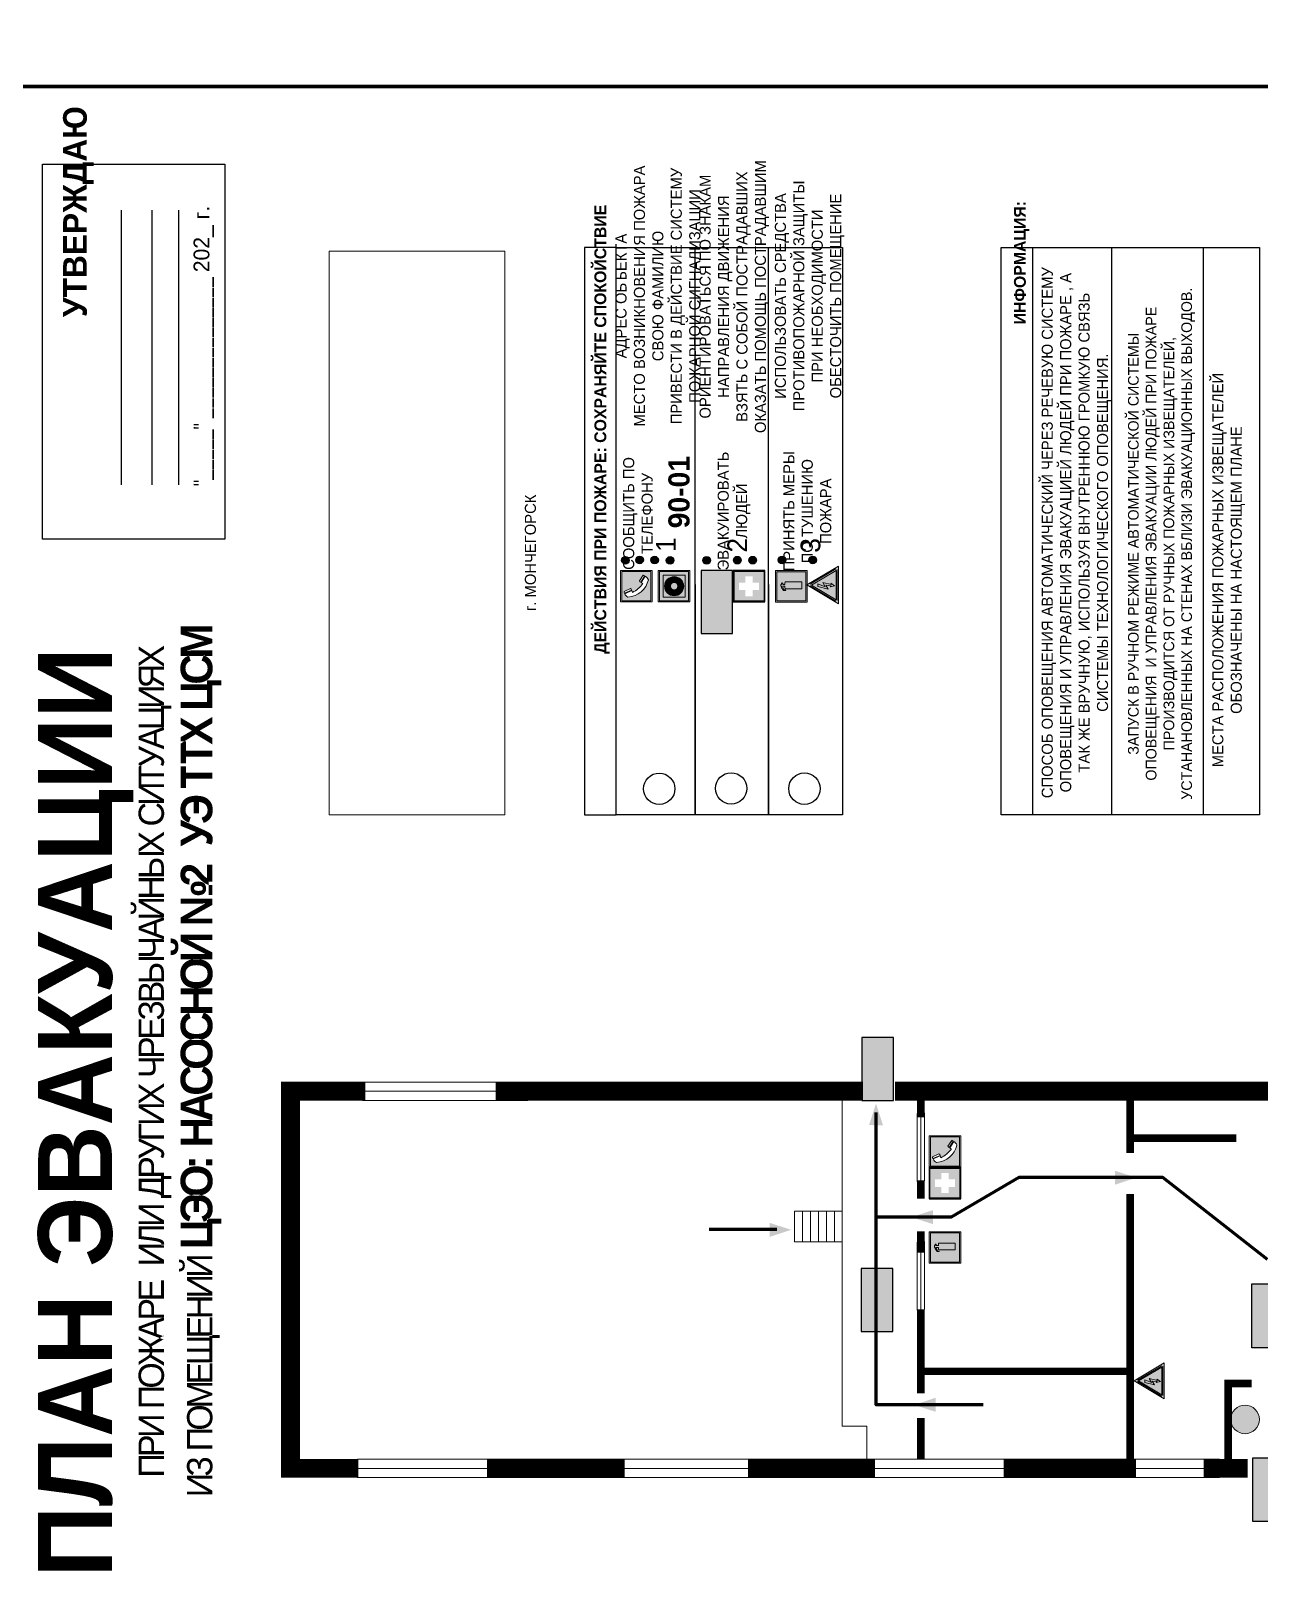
# Model space of a CAD drawing. Header units: millimetres. Extents: x 13114 to 67229, y 22859 to 38520.
# Drawn here: x 31814.6 to 32125.9, y 25475 to 25869.1 of the extents above; entities that cross this region are included whole.
import ezdxf

# ---------------------------------------------------------------- set-up
doc = ezdxf.new("R2010")
doc.units = ezdxf.units.MM
doc.layers.add('План_Штампы', color=7, linetype='Continuous')
doc.styles.add('обычный', font='arial.ttf')
picture_1 = doc.add_image_def('image1.jpg', size_in_pixel=(337, 105))

# ---------------------------------------------------------------- blocks, each defined once
blk = doc.blocks.new('A$C7B8C2D5B')
at = {"lineweight": 0}
h = blk.add_hatch(color=5, dxfattribs=at)
h.dxf.hatch_style = 1
h.paths.add_polyline_path([(1.4, -3.02, 1), (-2.11, -3.02, 1)])
at = {"color": 5, "lineweight": 0}
blk.add_circle((-0.36, -3.02), 1.75, dxfattribs=at)
blk = doc.blocks.new('A$C3E6D3DDE')
at = {"lineweight": 5}
h = blk.add_hatch(color=40, dxfattribs=at)
h.paths.add_polyline_path([(24.1, 1.45), (16.46, -11.35), (31.74, -11.35)])
h.paths.add_polyline_path([(24.09, -0.46), (30.03, -10.41), (18.14, -10.41)], flags=16)
h.paths.add_polyline_path([(24.54, -3.08), (23.41, -6.02), (25.13, -5.01), (24.33, -8.5), (24.82, -8.27), (23.79, -9.86), (23.4, -8.04), (23.8, -8.43), (24.04, -6.29), (22.39, -7.25), (23.44, -3.08)], flags=0)
h = blk.add_hatch(color=256, dxfattribs=at)
h.paths.add_polyline_path([(24.37, 0.03, 0.567511), (23.82, 0.03), (17.59, -10.4, 0.582454), (17.86, -10.88), (30.32, -10.88, 0.582149), (30.6, -10.4)])
h.paths.add_polyline_path([(24.09, -0.46), (18.14, -10.41), (30.03, -10.41)], flags=16)
h.paths.add_polyline_path([(24.54, -3.08), (23.41, -6.02), (25.13, -5.01), (24.33, -8.5), (24.82, -8.27), (23.79, -9.86), (23.4, -8.04), (23.8, -8.43), (24.04, -6.29), (22.39, -7.25), (23.44, -3.08)], flags=0)
h = blk.add_hatch(color=40, dxfattribs=at)
h.paths.add_polyline_path([(24.09, -0.46), (18.14, -10.41), (30.03, -10.41)])
h.paths.add_polyline_path([(24.82, -8.27), (23.79, -9.86), (23.4, -8.04), (23.8, -8.43), (24.04, -6.29), (22.39, -7.25), (23.44, -3.08), (24.54, -3.08), (23.41, -6.02), (25.13, -5.01), (24.33, -8.5)], flags=16)
at = {"color": 40, "lineweight": 5}
for p, q in [((16.46, -11.35), (24.1, 1.45)), ((24.1, 1.45), (31.74, -11.35))]:
    blk.add_line(p, q, dxfattribs=at)
at = {"lineweight": 5}
for p, q in [((17.59, -10.4), (23.82, 0.03)), ((24.37, 0.03), (30.6, -10.4)), ((18.14, -10.41), (24.09, -0.46)), ((23.44, -3.08), (22.39, -7.25)), ((22.39, -7.25), (24.04, -6.29)), ((23.41, -6.02), (24.54, -3.08)), ((25.13, -5.01), (23.41, -6.02)), ((24.54, -3.08), (23.44, -3.08)), ((24.04, -6.29), (23.8, -8.43)), ((24.09, -0.46), (30.03, -10.41)), ((24.33, -8.5), (25.13, -5.01)), ((17.86, -10.88), (30.32, -10.88)), ((18.14, -10.41), (30.03, -10.41)), ((23.8, -8.43), (23.4, -8.04)), ((23.4, -8.04), (23.79, -9.86)), ((23.79, -9.86), (24.82, -8.27)), ((24.82, -8.27), (24.33, -8.5))]:
    blk.add_line(p, q, dxfattribs=at)
at = {"color": 50, "lineweight": 5}
blk.add_line((31.74, -11.35), (16.46, -11.35), dxfattribs=at)
blk = doc.blocks.new('A$C456E1F9C')
at = {"lineweight": 5}
h = blk.add_hatch(color=242, dxfattribs=at)
h.paths.add_polyline_path([(0.51, -1.47), (0.51, -13.26), (12.29, -13.26), (12.29, -1.47)])
h.paths.add_polyline_path([(5.42, -4.95, -0.254479), (4.78, -5.4), (3.52, -2.53, -0.209735), (4.23, -2.4)], flags=16)
h.paths.add_polyline_path([(8.53, -8.6), (10.87, -10.17), (10.54, -10.76), (8.03, -9.13, -0.192251)], flags=16)
h.paths.add_polyline_path([(4.61, -5.49, 0.005518), (3.87, -5.72, 0.128647), (7.49, -10.01, 0.00809), (7.83, -9.33), (10.47, -10.97, -0.16736), (8.99, -12.25, -0.327862), (1.95, -3.95, -0.166952), (3.36, -2.62)], flags=16)
at = {"color": 242, "lineweight": 5}
for p, q in [((0, -13.77), (0, -0.97)), ((12.8, -0.97), (0, -0.97)), ((4.61, -5.49), (3.36, -2.62)), ((3.52, -2.53), (4.78, -5.4)), ((4.23, -2.4), (5.42, -4.95)), ((12.8, -13.77), (12.8, -0.97)), ((7.83, -9.33), (10.47, -10.97)), ((8.03, -9.13), (10.54, -10.76)), ((10.81, -10.12), (8.53, -8.6)), ((10.54, -10.76), (10.8, -10.3)), ((10.8, -10.3), (10.81, -10.12)), ((0, -13.77), (12.8, -13.77))]:
    blk.add_line(p, q, dxfattribs=at)
blk.add_lwpolyline([(0.51, -1.47), (12.29, -1.47), (12.29, -13.26), (0.51, -13.26)], close=True, dxfattribs=at)
for centre, radius, start, end in [((4.59, -5.34), 2.99, 114.28453, 152.19739), ((11.12, -3.31), 9.19, 183.99153, 256.60086), ((4.02, -3.27), 0.891, 76.32839, 123.70924), ((14.98, -39.1), 35.17, 107.14873, 108.41345), ((13.86, -0.94), 11.08, 205.55365, 234.87622), ((4.68, -4.59), 0.824, 276.9621, 334.07228), ((-13.31, 0.8), 23.44, 332.54871, 334.40268), ((8.94, -9.5), 0.989, 114.40924, 157.93883), ((7.87, -9.46), 3, 291.92908, 329.9329)]:
    blk.add_arc(centre, radius, start, end, dxfattribs=at)
blk = doc.blocks.new('A$C54414219')
at = {"true_color": 0xffffff}
h = blk.add_hatch(color=7, dxfattribs=at)
h.paths.add_polyline_path([(2.39, -9.45), (2.39, -18.3), (11.23, -18.3), (11.23, -9.45)], flags=0)
h.paths.add_polyline_path([(10.71, -13.87, -1), (2.92, -13.87, -1)], flags=0)
h.paths.add_polyline_path([(8.3, -13.87, -1), (5.33, -13.87, -1)], flags=0)
h.paths.add_polyline_path([(0.41, -7.47), (0.41, -20.27), (13.21, -20.27), (13.21, -7.47)])
h.paths.add_polyline_path([(0.92, -19.77), (12.71, -19.77), (12.71, -7.98), (0.92, -7.98)], flags=16)
h.paths.add_polyline_path([(11.23, -9.45), (11.23, -18.3), (2.39, -18.3), (2.39, -9.45)], flags=0)
at = {"lineweight": 5}
h = blk.add_hatch(color=242, dxfattribs=at)
h.paths.add_polyline_path([(12.71, -7.98), (0.92, -7.98), (0.92, -19.77), (12.71, -19.77)])
h.paths.add_polyline_path([(11.23, -18.3), (2.39, -18.3), (2.39, -9.45), (11.23, -9.45)], flags=16)
h.paths.add_polyline_path([(10.71, -13.87, -1), (2.92, -13.87, -1)], flags=0)
h.paths.add_polyline_path([(8.3, -13.87, -1), (5.33, -13.87, -1)], flags=0)
at = {"true_color": 0xffffff}
h = blk.add_hatch(color=7, dxfattribs=at)
h.paths.add_polyline_path([(2.39, -9.45), (2.39, -18.3), (11.23, -18.3), (11.23, -9.45)])
h.paths.add_polyline_path([(10.71, -13.87, -1), (2.92, -13.87, -1)], flags=16)
h.paths.add_polyline_path([(8.3, -13.87, -1), (5.33, -13.87, -1)], flags=0)
at = {"lineweight": 5}
h = blk.add_hatch(color=242, dxfattribs=at)
h.paths.add_polyline_path([(2.92, -13.87, 1), (10.71, -13.87, 1)])
h.paths.add_polyline_path([(8.3, -13.87, -1), (5.33, -13.87, -1)], flags=16)
at = {"color": 242, "lineweight": 5}
for p, q in [((0.41, -20.27), (0.41, -7.47)), ((0.41, -7.47), (13.21, -7.47)), ((0.41, -7.47), (13.21, -7.47)), ((13.21, -20.27), (13.21, -7.47)), ((0.41, -20.27), (13.21, -20.27))]:
    blk.add_line(p, q, dxfattribs=at)
for points in [[(0.92, -7.98), (12.71, -7.98), (12.71, -19.77), (0.92, -19.77)], [(2.39, -9.45), (11.23, -9.45), (11.23, -18.3), (2.39, -18.3)]]:
    blk.add_lwpolyline(points, close=True, dxfattribs=at)
for radius in [3.89, 1.49]:
    blk.add_circle((6.81, -13.87), radius, dxfattribs=at)
blk = doc.blocks.new('A$C32E8229D')
at = {"true_color": 0xffffff}
blk.add_hatch(color=7, dxfattribs=at).paths.add_polyline_path([(0, 0), (0, -8), (16, -8), (16, 0)])
h = blk.add_hatch(color=126)
h.paths.add_polyline_path([(0.2, -0.2), (15.8, -0.2), (15.8, -7.8), (0.2, -7.8)])
h.paths.add_polyline_path([(13.49, -2.05), (12.08, -2.05), (11.37, -2.63, 0.162397), (11.29, -2.84), (11.29, -3.63), (10.35, -3.63), (10.35, -4.05), (11.68, -4.05), (11.68, -3.48), (12.26, -4.28), (11.29, -5.1), (11.29, -6.78), (11.85, -6.78), (11.85, -5.44), (12.8, -4.64), (12.8, -5.94), (14.46, -5.94), (14.46, -5.39), (13.45, -5.39), (13.45, -3.97), (12.46, -2.59), (13.15, -2.59), (13.69, -3.34), (14.18, -3)], flags=16)
h.paths.add_polyline_path([(10.74, -1.82, 1), (11.8, -1.82, 1)], flags=16)
h.paths.add_polyline_path([(9.39, -3.59), (5.99, -3.59), (6.56, -3.03), (5.91, -3.03), (5.1, -3.83), (5.91, -4.64), (6.56, -4.64), (5.99, -4.09), (9.39, -4.09)], flags=16)
h.paths.add_polyline_path([(4.29, -1.08), (1.72, -1.08), (1.72, -6.6), (4.29, -6.6)], flags=16)
at = {"color": 126}
blk.add_lwpolyline([(16, -8), (0, -8), (0, 0), (16, 0)], close=True, dxfattribs=at)
blk = doc.blocks.new('A$C18900ED3')
h = blk.add_hatch(color=126)
h.paths.add_polyline_path([(-0.18, -0.18), (-7.02, -0.18), (-7.02, -7.02), (-0.18, -7.02)])
h.paths.add_polyline_path([(-5.89, -4.46), (-5.89, -2.77), (-4.46, -2.77), (-4.46, -1.31), (-2.77, -1.31), (-2.77, -2.77), (-1.33, -2.77), (-1.33, -4.46), (-2.77, -4.46), (-2.77, -5.89), (-4.46, -5.89), (-4.46, -4.46)], flags=16)
at = {"color": 126}
for p, q in [((-7.2, 0), (-7.2, -7.2)), ((0, 0), (-7.2, 0)), ((0, -7.2), (0, 0)), ((-7.02, -7.02), (-7.02, -0.18)), ((-7.02, -0.18), (-0.18, -0.18)), ((-0.18, -0.18), (-0.18, -7.02)), ((-0.18, -7.02), (-7.02, -7.02)), ((-7.2, -7.2), (0, -7.2))]:
    blk.add_line(p, q, dxfattribs=at)
blk = doc.blocks.new('A$C3AD82952')
at = {"true_color": 0xf5f5ff}
h = blk.add_hatch(color=7, dxfattribs=at)
h.dxf.hatch_style = 1
h.paths.add_polyline_path([(8.21, 8.73, 0.414214), (7.89, 9.05), (7.22, 9.05), (7.22, 9.92), (7.59, 9.92, 1), (7.57, 10.36), (7.22, 10.36), (7.22, 10.6), (6.43, 10.6), (6.43, 10.36), (6.01, 10.36), (4.74, 9.59), (4.74, 8.69), (4.98, 8.73), (4.98, 9.26), (6.12, 9.91), (6.43, 9.91), (6.43, 9.05), (5.76, 9.05, 0.414214), (5.44, 8.73), (5.44, 2.2), (8.21, 2.2)], flags=0)
h.paths.add_polyline_path([(12.8, 12.8), (0, 12.8), (0, 0), (12.8, 0)])
h.paths.add_polyline_path([(0.51, 12.29), (12.29, 12.29), (12.29, 0.51), (0.51, 0.51)], flags=16)
h.paths.add_polyline_path([(4.74, 9.59), (6.01, 10.36), (6.43, 10.36), (6.43, 10.6), (7.22, 10.6), (7.22, 10.36), (7.59, 10.36, -0.94586), (7.59, 9.92), (7.22, 9.92), (7.22, 9.05), (7.89, 9.05, -0.414214), (8.21, 8.73), (8.21, 2.2), (5.44, 2.2), (5.44, 8.73, -0.414214), (5.76, 9.05), (6.43, 9.05), (6.43, 9.91), (6.12, 9.91), (4.98, 9.26), (4.98, 8.73), (4.74, 8.69)], flags=0)
h = blk.add_hatch(color=242)
h.dxf.hatch_style = 1
h.paths.add_polyline_path([(12.29, 12.29), (0.51, 12.29), (0.51, 0.51), (12.29, 0.51)])
h.paths.add_polyline_path([(4.74, 8.69), (4.74, 9.59), (6.01, 10.36), (6.43, 10.36), (6.43, 10.6), (7.22, 10.6), (7.22, 10.36), (7.59, 10.36, -0.94586), (7.59, 9.92), (7.22, 9.92), (7.22, 9.05), (7.89, 9.05, -0.414214), (8.21, 8.73), (8.21, 2.2), (5.44, 2.2), (5.44, 8.73, -0.414214), (5.76, 9.05), (6.43, 9.05), (6.43, 9.91), (6.12, 9.91), (4.98, 9.26), (4.98, 8.73)], flags=16)
h = blk.add_hatch(color=7, dxfattribs=at)
h.dxf.hatch_style = 1
h.paths.add_polyline_path([(8.21, 8.73, 0.414214), (7.89, 9.05), (7.22, 9.05), (7.22, 9.92), (7.59, 9.92, 1), (7.57, 10.36), (7.22, 10.36), (7.22, 10.6), (6.43, 10.6), (6.43, 10.36), (6.01, 10.36), (4.74, 9.59), (4.74, 8.69), (4.98, 8.73), (4.98, 9.26), (6.12, 9.91), (6.43, 9.91), (6.43, 9.05), (5.76, 9.05, 0.414214), (5.44, 8.73), (5.44, 2.2), (8.21, 2.2)])
at = {"color": 242, "lineweight": 5}
for p, q in [((0, 0), (0, 12.8)), ((0, 12.8), (12.8, 12.8)), ((12.8, 0), (12.8, 12.8)), ((6.01, 10.36), (4.74, 9.59)), ((4.74, 9.59), (4.74, 8.69)), ((4.74, 8.69), (4.98, 8.73)), ((4.98, 9.26), (6.12, 9.91)), ((4.98, 8.73), (4.98, 9.26)), ((5.44, 2.2), (5.44, 8.73)), ((5.76, 9.05), (6.43, 9.05)), ((6.01, 10.36), (6.43, 10.36)), ((6.12, 9.91), (6.43, 9.91)), ((7.22, 10.6), (6.43, 10.6)), ((6.43, 10.6), (6.43, 10.36)), ((6.43, 9.91), (6.43, 9.05)), ((7.22, 10.36), (7.22, 10.6)), ((7.59, 10.36), (7.22, 10.36)), ((7.22, 9.05), (7.22, 9.92)), ((7.59, 9.92), (7.22, 9.92)), ((7.89, 9.05), (7.22, 9.05)), ((8.21, 2.2), (8.21, 8.73)), ((0, 0), (12.8, 0)), ((5.44, 2.2), (8.21, 2.2))]:
    blk.add_line(p, q, dxfattribs=at)
blk.add_lwpolyline([(0.51, 12.29), (12.29, 12.29), (12.29, 0.51), (0.51, 0.51)], close=True, dxfattribs=at)
for centre, radius, start, end in [((5.76, 8.73), 0.32, 90, 180), ((7.58, 10.14), 0.223, 273.18746, 86.81254), ((7.89, 8.73), 0.32, 0, 90)]:
    blk.add_arc(centre, radius, start, end, dxfattribs=at)
blk = doc.blocks.new('A$C7B4425F7')
at = {"true_color": 0xffffff}
blk.add_hatch(color=7, dxfattribs=at).paths.add_polyline_path([(0, 0), (-16, 0), (-16, -8), (0, -8)])
h = blk.add_hatch(color=126)
h.paths.add_polyline_path([(-0.2, -0.2), (-15.8, -0.2), (-15.8, -7.8), (-0.2, -7.8)])
h.paths.add_polyline_path([(-11.76, -2.03), (-11.76, -3.66), (-11.17, -3.66, -0.568275), (-11.17, -6.18), (-12.58, -6.18), (-12.58, -2.03)], flags=16)
h.paths.add_polyline_path([(-13.33, -4.12, -0.495768), (-13.59, -6.18), (-15.03, -6.18), (-15.03, -2.03), (-13.59, -2.03, -0.487973)], flags=16)
h.paths.add_polyline_path([(-10.25, -2.03), (-9.48, -2.03), (-9.48, -6.18), (-10.25, -6.18)], flags=16)
h.paths.add_polyline_path([(-13.84, -3.69), (-14.24, -3.69), (-14.24, -3.03), (-13.9, -3.03, -0.692621)], flags=0)
h.paths.add_polyline_path([(-9.15, -2.03), (-8.4, -2.03), (-8.04, -3.07), (-7.68, -2.03), (-6.93, -2.03), (-7.64, -4.1), (-6.93, -6.18), (-7.68, -6.18), (-8.04, -5.14), (-8.4, -6.18), (-9.15, -6.18), (-8.44, -4.1)], flags=16)
h.paths.add_polyline_path([(-11.76, -4.46), (-11.42, -4.46, -0.692621), (-11.36, -5.12), (-11.76, -5.12)], flags=0)
h.paths.add_polyline_path([(-13.9, -5.2), (-14.24, -5.2), (-14.24, -4.55), (-13.84, -4.55, -0.708038)], flags=0)
edge = h.paths.add_edge_path(flags=16)
edge.add_ellipse((-5.51, -4.08), major_axis=(0, 2.05), ratio=0.586184, start_angle=0, end_angle=360)
edge = h.paths.add_edge_path(flags=0)
edge.add_ellipse((-5.51, -4.08), major_axis=(0, 1.14), ratio=0.454828, start_angle=0, end_angle=360)
h.paths.add_polyline_path([(-4.13, -4.96, 0.377264), (-3.48, -4.52, 0.0555), (-3.16, -2.03), (-1.66, -2.03), (-1.66, -4.96), (-0.96, -4.96), (-0.96, -7.01), (-1.75, -7.01), (-1.75, -6.18), (-3.3, -6.18), (-3.3, -7.02), (-4.13, -7.02)], flags=16)
h.paths.add_polyline_path([(-2.73, -2.91), (-2.28, -2.91), (-2.28, -4.96), (-3.05, -4.96, 0.079136)], flags=0)
at = {"color": 126}
blk.add_lwpolyline([(-16, -8), (0, -8), (0, 0), (-16, 0)], close=True, dxfattribs=at)

msp = doc.modelspace()

# ---------------------------------------------------------------- hatches: boundary and pattern name
at = {"lineweight": 0}
h = msp.add_hatch(color=256, dxfattribs=at)
h.dxf.hatch_style = 1
h.paths.add_polyline_path([(31965.17, 25734.06, 1), (31965.17, 25735.99, 1)])
h = msp.add_hatch(color=256, dxfattribs=at)
h.dxf.hatch_style = 1
h.paths.add_polyline_path([(31968.76, 25734.17, 1), (31968.76, 25736.1, 1)])
h = msp.add_hatch(color=256, dxfattribs=at)
h.dxf.hatch_style = 1
h.paths.add_polyline_path([(31972.57, 25734.13, 1), (31972.57, 25736.06, 1)])
h = msp.add_hatch(color=256, dxfattribs=at)
h.dxf.hatch_style = 1
h.paths.add_polyline_path([(31976.5, 25734.04, 1), (31976.5, 25735.98, 1)])
h = msp.add_hatch(color=256, dxfattribs=at)
h.dxf.hatch_style = 1
h.paths.add_polyline_path([(31985.76, 25734.06, 1), (31985.76, 25735.99, 1)])
h = msp.add_hatch(color=256, dxfattribs=at)
h.dxf.hatch_style = 1
h.paths.add_polyline_path([(31993.54, 25734.1, 1), (31993.54, 25736.03, 1)])
h = msp.add_hatch(color=256, dxfattribs=at)
h.dxf.hatch_style = 1
h.paths.add_polyline_path([(31997.45, 25734.09, 1), (31997.45, 25736.02, 1)])
h = msp.add_hatch(color=256, dxfattribs=at)
h.dxf.hatch_style = 1
h.paths.add_polyline_path([(32004.87, 25734.15, 1), (32004.87, 25736.08, 1)])
h = msp.add_hatch(color=256, dxfattribs=at)
h.dxf.hatch_style = 1
h.paths.add_polyline_path([(32012.64, 25734.15, 1), (32012.64, 25736.09, 1)])

# ---------------------------------------------------------------- linework, layer by layer
at = {"color": 6, "lineweight": 100}
for points in [[(31794.54, 25855.02), (32394.54, 25855.02), (32394.54, 26250.02), (31794.54, 26250.02)], [(31794.54, 25460.02), (32394.54, 25460.02), (32394.54, 25855.02), (31794.54, 25855.02)]]:
    msp.add_lwpolyline(points, close=True, dxfattribs=at)
for points in [[(31817.46, 25740.42), (31817.46, 25835.42), (31863.66, 25835.42), (31863.66, 25740.42)], [(31962.82, 25670.52), (31962.82, 25814.28), (31954.77, 25814.28), (31954.77, 25670.52)], [(31962.82, 25670.52), (31962.82, 25814.28), (32020.22, 25814.28), (32020.22, 25670.52)]]:
    msp.add_lwpolyline(points, close=True)
for points in [[(31837.51, 25754.17), (31837.51, 25823.7)], [(31845.27, 25754.17), (31845.27, 25823.7)], [(31852.06, 25754.17), (31852.06, 25823.7)], [(31982.81, 25728.93), (31982.81, 25670.52), (31982.81, 25814.28)], [(32001.39, 25728.93), (32001.39, 25670.52), (32001.39, 25814.28)]]:
    msp.add_lwpolyline(points)
at = {"color": 0}
msp.add_lwpolyline([(32060.37, 25670.52), (32060.37, 25814.28), (32125.82, 25814.28), (32125.82, 25670.52)], close=True, dxfattribs=at)
for points in [[(32068.42, 25670.52), (32068.42, 25814.28)], [(32088.42, 25670.52), (32088.42, 25814.28)], [(32111.67, 25670.52), (32111.67, 25814.28)]]:
    msp.add_lwpolyline(points, dxfattribs=at)
at = {"lineweight": 100, "const_width": 4.75}
for points in [[(31899.28, 25600.55), (31880.32, 25600.55), (31880.32, 25504.98), (31897.54, 25504.98)], [(32025.33, 25600.55), (31932.34, 25600.55)], [(32044.34, 25600.55), (32033.48, 25600.55)], [(32219.49, 25600.55), (32044.34, 25600.55)], [(31930.09, 25504.98), (31965, 25504.98)], [(31996.21, 25504.98), (32028.43, 25504.98)], [(32060.98, 25504.98), (32094.55, 25504.98)], [(32111.66, 25504.98), (32122.83, 25504.98)]]:
    msp.add_lwpolyline(points, dxfattribs=at)
at = {"lineweight": 0}
for points in [[(31898.69, 25602.81), (31940.59, 25602.81)], [(31899.28, 25600.55), (31941.18, 25600.55)], [(32020.13, 25570.15), (32020.13, 25600.17)], [(31898.58, 25598.2), (31940.49, 25598.2)], [(32039.08, 25577.69), (32039.08, 25594.89)], [(32040.01, 25577.95), (32040.01, 25595.15)], [(32040.94, 25577.86), (32040.94, 25595.06)], [(32020.13, 25562.36), (32020.13, 25515.67), (32026.35, 25515.67), (32026.35, 25505.49)], [(32039.08, 25545.05), (32039.08, 25562.25)], [(32040.01, 25545.31), (32040.01, 25562.51)], [(32040.94, 25545.22), (32040.94, 25562.42)], [(31897.29, 25507.29), (32115.73, 25507.29)], [(31897.54, 25504.98), (32115.99, 25504.98)], [(31897.25, 25502.7), (32115.7, 25502.7)]]:
    msp.add_lwpolyline(points, dxfattribs=at)
at = {"lineweight": 0, "const_width": 1.9}
for points in [[(32040.01, 25599.71), (32040.01, 25593.92)], [(32093.06, 25584.89), (32093.06, 25600.87)], [(32093.06, 25588.62), (32119.97, 25588.62)], [(32040.01, 25577.95), (32040.01, 25573.32)], [(32040.01, 25529.57), (32093.06, 25529.57), (32093.06, 25574.48)], [(32040.01, 25564.99), (32040.01, 25559.66)], [(32040.01, 25545.31), (32040.01, 25524.01)], [(32093.06, 25529.57), (32093.06, 25507.41)], [(32117.91, 25506.29), (32117.91, 25526.49), (32123.81, 25526.49)], [(32040.01, 25507.29), (32040.01, 25517.76)]]:
    msp.add_lwpolyline(points, dxfattribs=at)
at = {"color": 126, "lineweight": 100, "true_color": 0x008754}
for points in [[(32127.9, 25557.87), (32101.31, 25578.64), (32064.88, 25578.64), (32047.69, 25568.6), (32028.73, 25568.6), (32028.73, 25595.14)], [(32055.78, 25521.09), (32028.73, 25521.09), (32028.73, 25568.6)], [(31986.36, 25565.61), (32003.54, 25565.61)]]:
    msp.add_lwpolyline(points, dxfattribs=at)
at = {"lineweight": 0}
for points in [[(32008.01, 25570.15), (32010.03, 25570.15), (32010.03, 25562.36), (32008.01, 25562.36)], [(32010.03, 25570.15), (32012.05, 25570.15), (32012.05, 25562.36), (32010.03, 25562.36)], [(32012.05, 25570.15), (32014.07, 25570.15), (32014.07, 25562.36), (32012.05, 25562.36)], [(32014.07, 25570.15), (32016.09, 25570.15), (32016.09, 25562.36), (32014.07, 25562.36)], [(32016.09, 25570.15), (32018.11, 25570.15), (32018.11, 25562.36), (32016.09, 25562.36)], [(32018.11, 25570.15), (32020.13, 25570.15), (32020.13, 25562.36), (32018.11, 25562.36)]]:
    msp.add_lwpolyline(points, close=True, dxfattribs=at)
for centre, radius in [((31965.17, 25735.03), 0.966), ((31968.76, 25735.13), 0.966), ((31972.57, 25735.09), 0.966), ((31976.5, 25735.01), 0.966), ((31985.76, 25735.02), 0.966), ((31993.54, 25735.06), 0.966), ((31997.45, 25735.06), 0.966), ((32004.87, 25735.11), 0.966), ((32012.64, 25735.12), 0.966), ((31973.74, 25677.14), 3.98), ((31991.97, 25677.24), 3.98), ((32010.54, 25677.18), 3.98)]:
    msp.add_circle(centre, radius)
at = {"layer": 'План_Штампы', "color": 126, "true_color": 0x008754}
for points in [[(32030.45, 25591.92), (32026.9, 25591.93), (32028.66, 25597.38)], [(32089.18, 25576.83), (32089.19, 25580.38), (32094.63, 25578.62)], [(32043.12, 25570.41), (32043.11, 25566.85), (32037.66, 25568.61)], [(32001.72, 25563.62), (32001.73, 25567.17), (32007.18, 25565.41)], [(32043.77, 25522.86), (32043.76, 25519.31), (32038.31, 25521.07)]]:
    msp.add_solid(points, dxfattribs=at)

# ---------------------------------------------------------------- block references
at = {"rotation": 90}
for name, p, xscale, yscale, zscale in [('A$C3E6D3DDE', (32012.03, 25713.71), 0.625, 0.625, 0.625), ('A$C456E1F9C', (31963.36, 25724.47), 0.625, 0.625, 0.625), ('A$C54414219', (31968.84, 25724.21), 0.625, 0.625, 0.625), ('A$C18900ED3', (31992.49, 25732.47), 1.111111111007631, 1.111111111007631, 1.111111111007631), ('A$C3AD82952', (32011.22, 25724.42), 0.625, 0.625, 0.625), ('A$C456E1F9C', (32041.52, 25581.26), 0.625, 0.625, 0.625), ('A$C18900ED3', (32042.12, 25581.26), 1.111111111007631, 1.111111111007631, 1.111111111007631), ('A$C3AD82952', (32050.12, 25556.93), 0.625, 0.625, 0.625), ('A$C3E6D3DDE', (32094.91, 25512.83), 0.59375, 0.59375, 0.59375)]:
    msp.add_blockref(name, p, dxfattribs=dict(at, xscale=xscale, yscale=yscale, zscale=zscale))
at = {"xscale": -1, "rotation": 90}
for p in [(31984.34, 25732.47), (32024.91, 25555.65)]:
    msp.add_blockref('A$C32E8229D', p, dxfattribs=at)
at = {"xscale": 2.068548385612667, "yscale": 2.068548385612667, "zscale": 2.068548385612667}
msp.add_blockref('A$C7B8C2D5B', (32122.92, 25523.62), dxfattribs=at)
at = {"layer": 'План_Штампы', "rotation": 90}
for p in [(32025.11, 25614.15), (32124.07, 25507.6)]:
    msp.add_blockref('A$C7B4425F7', p, dxfattribs=at)
at = {"layer": 'План_Штампы', "color": 126, "true_color": 0x008754, "xscale": 1.012510887696, "yscale": 1.012510887696, "zscale": 1.012510887696, "rotation": 89.99786532371444}
msp.add_blockref('A$C32E8229D', (32123.9, 25535.49), dxfattribs=at)

# ---------------------------------------------------------------- texts
at = {"lineweight": 0, "rotation": 90, "style": 'обычный'}
for s, insert, char_height, width, attachment_point in [('\\pi-18,l18,t18;{\\fProxima Nova Rg|b1|i0|c204|p2;УТВЕРЖДАЮ\\H1.1997x; }', (31826.58, 25823.36), 6, 126.6484, 5), ('\\pi-8.4,l8.4,t8.4;{\\fProxima Nova Rg|b0|i0|c204|p2;ОРИЕНТИРОВАТЬСЯ ПО ЗНАКАМ \\PНАПРАВЛЕНИЯ ДВИЖЕНИЯ\\PВЗЯТЬ С СОБОЙ ПОСТРАДАВШИХ\\PОКАЗАТЬ ПОМОЩЬ ПОСТРАДАВШИМ}', (31992.78, 25801.83), 2.8, 126.6484, 5), ('\\pi-8.4,l8.4,t8.4;{\\fProxima Nova Rg|b0|i0|c204|p2;АДРЕС ОБЪЕКТА\\PМЕСТО ВОЗНИКНОВЕНИЯ ПОЖАРА \\PСВОЮ ФАМИЛИЮ\\PПРИВЕСТИ В ДЕЙСТВИЕ СИСТЕМУ \\PПОЖАРНОЙ СИГНАЛИЗАЦИИ}', (31973.8, 25801.98), 2.8, 126.6484, 5), ('\\pi-8.4,l8.4,t8.4;{\\fProxima Nova Rg|b0|i0|c204|p2;ИСПОЛЬЗОВАТЬ СРЕДСТВА \\PПРОТИВОПОЖАРНОЙ ЗАЩИТЫ \\PПРИ НЕОБХОДИМОСТИ \\PОБЕСТОЧИТЬ ПОМЕЩЕНИЕ}', (32011.85, 25801.99), 2.8, 126.6484, 5), ('{\\fArial Narrow|b0|i0|c204|p34;"_____" ______________ \\fProxima Nova Rg|b0|i0|c204|p2;202_ г. }', (31858.34, 25789.32), 4, 78.6503, 5), ('{\\fProxima Nova Rg|b1|i0|c204|p2;ДЕЙСТВИЯ ПРИ ПОЖАРЕ: СОХРАНЯЙТЕ СПОКОЙСТВИЕ\\H1.6644x; }', (31959.26, 25768.23), 3, 175.1736, 5), ('{\\fProxima Nova Rg|b1|i0|c204|p2;ИНФОРМАЦИЯ:\\H1.1997x; }', (32065.56, 25810.42), 3, 175.1736, 5), ('{\\fProxima Nova Rg|b0|i0|c204|p2;СПОСОБ ОПОВЕЩЕНИЯ АВТОМАТИЧЕСКИЙ ЧЕРЕЗ РЕЧЕВУЮ СИСТЕМУ ОПОВЕЩЕНИЯ И УПРАВЛЕНИЯ ЭВАКУАЦИЕЙ ЛЮДЕЙ ПРИ ПОЖАРЕ , А ТАК ЖЕ ВРУЧНУЮ, ИСПОЛЬЗУЯ ВНУТРЕННЮЮ ГРОМКУЮ СВЯЗЬ СИСТЕМЫ ТЕХНОЛОГИЧЕСКОГО ОПОВЕЩЕНИЯ.}', (32079.46, 25742.03), 2.8, 137.0334, 5), ('{\\fProxima Nova Rg|b0|i0|c204|p2;\\P\\pt8.1;ЗАПУСК В РУЧНОМ РЕЖИМЕ АВТОМАТИЧЕСКОЙ СИСТЕМЫ ОПОВЕЩЕНИЯ  И УПРАВЛЕНИЯ ЭВАКУАЦИИ ЛЮДЕЙ ПРИ ПОЖАРЕ ПРОИЗВОДИТСЯ ОТ РУЧНЫХ ПОЖАРНЫХ ИЗВЕЩАТЕЛЕЙ, УСТАНАНОВЛЕННЫХ НА СТЕНАХ ВБЛИЗИ ЭВАКУАЦИОННЫХ ВЫХОДОВ. }', (32098.76, 25739.24), 2.7, 131.4512, 5), ('\\pt8.4;{\\fProxima Nova Rg|b0|i0|c204|p2;\\PМЕСТА РАСПОЛОЖЕНИЯ ПОЖАРНЫХ ИЗВЕЩАТЕЛЕЙ ОБОЗНАЧЕНЫ НА НАСТОЯЩЕМ ПЛАНЕ}', (32115.68, 25732.55), 2.8, 118.5618, 5), ('{\\fProxima Nova Rg|b0|i0|c204|p2;СООБЩИТЬ ПО \\PТЕЛЕФОНУ}', (31968.36, 25746.9), 2.8, 126.6484, 5), ('{\\fProxima Nova Rg|b1|i0|c204|p2;\\H1.0714x;90-01\\fProxima Nova Rg|b0|i0|c204|p2;\\H0.93331x; \\H1.3449x; }', (31978.78, 25752.29), 5, 126.6484, 5), ('{\\fProxima Nova Rg|b0|i0|c204|p2;ЭВАКУИРОВАТЬ \\PЛЮДЕЙ}', (31992.69, 25747.51), 2.8, 126.6484, 5), ('{\\fProxima Nova Rg|b0|i0|c204|p2;ПРИНЯТЬ МЕРЫ \\PПО ТУШЕНИЮ \\PПОЖАРА}', (32011.27, 25747.47), 2.8, 126.6484, 5), ('\\pi-8.4,l8.4,t8.4;{\\fProxima Nova Rg|b0|i0|c204|p2;г. МОНЧЕГОРСК\\H1.1997x; }', (31941.12, 25736.92), 2.8, 126.6484, 5), ('{\\fProxima Nova Rg|b0|i0|c204|p2;1\\H1.1667x; }', (31975.43, 25739), 5, 126.6484, 5), ('{\\fProxima Nova Rg|b0|i0|c204|p2;2\\H1.1967x; }', (31993.51, 25738.85), 5, 126.6484, 5), ('{\\fProxima Nova Rg|b0|i0|c204|p2;3\\H1.1967x; }', (32012.09, 25738.79), 5, 126.6484, 5), ('{\\fProxima Nova Rg|b1|i0|c204|p2;ПЛАН ЭВАКУАЦИИ}', (31816.38, 25477.42), 18.7, 419.8066, 1)]:
    msp.add_mtext(s, dxfattribs=dict(at, insert=insert, char_height=char_height, width=width, attachment_point=attachment_point))
at = {"color": 0, "lineweight": 0, "insert": (31841.67, 25607.68), "char_height": 8, "width": 449.2158, "attachment_point": 5, "rotation": 90, "style": 'обычный'}
msp.add_mtext('{\\fArial Black|b1|i0|c204|p34;\\H2x;\\T0.85;  \\fArial Narrow|b0|i0|c204|p34;\\H0.8x;\\W0.9;\\P\\fProxima Nova Rg|b0|i0|c204|p2;\\H0.5x;\\W1;\\C256;ПРИ ПОЖАРЕ  ИЛИ ДРУГИХ ЧРЕЗВЫЧАЙНЫХ СИТУАЦИЯХ  \\PИЗ ПОМЕЩЕНИЙ \\fProxima Nova Rg|b1|i0|c204|p2;\\H1.25x;ЦЭО: НАСОСНОЙ №2  УЭ ТТХ ЦСМ}', dxfattribs=at)

# ---------------------------------------------------------------- pictures from other files: only their frames are drawn
at = {"color": 7, "lineweight": 0, "true_color": 0xf5f5ff}
image = msp.add_image(picture_1, insert=(31934.64, 25670.52), size_in_units=(142.81, 44.5), rotation=90, dxfattribs=at)
image.dxf.flags = 7

doc.saveas('drawing.dxf')
